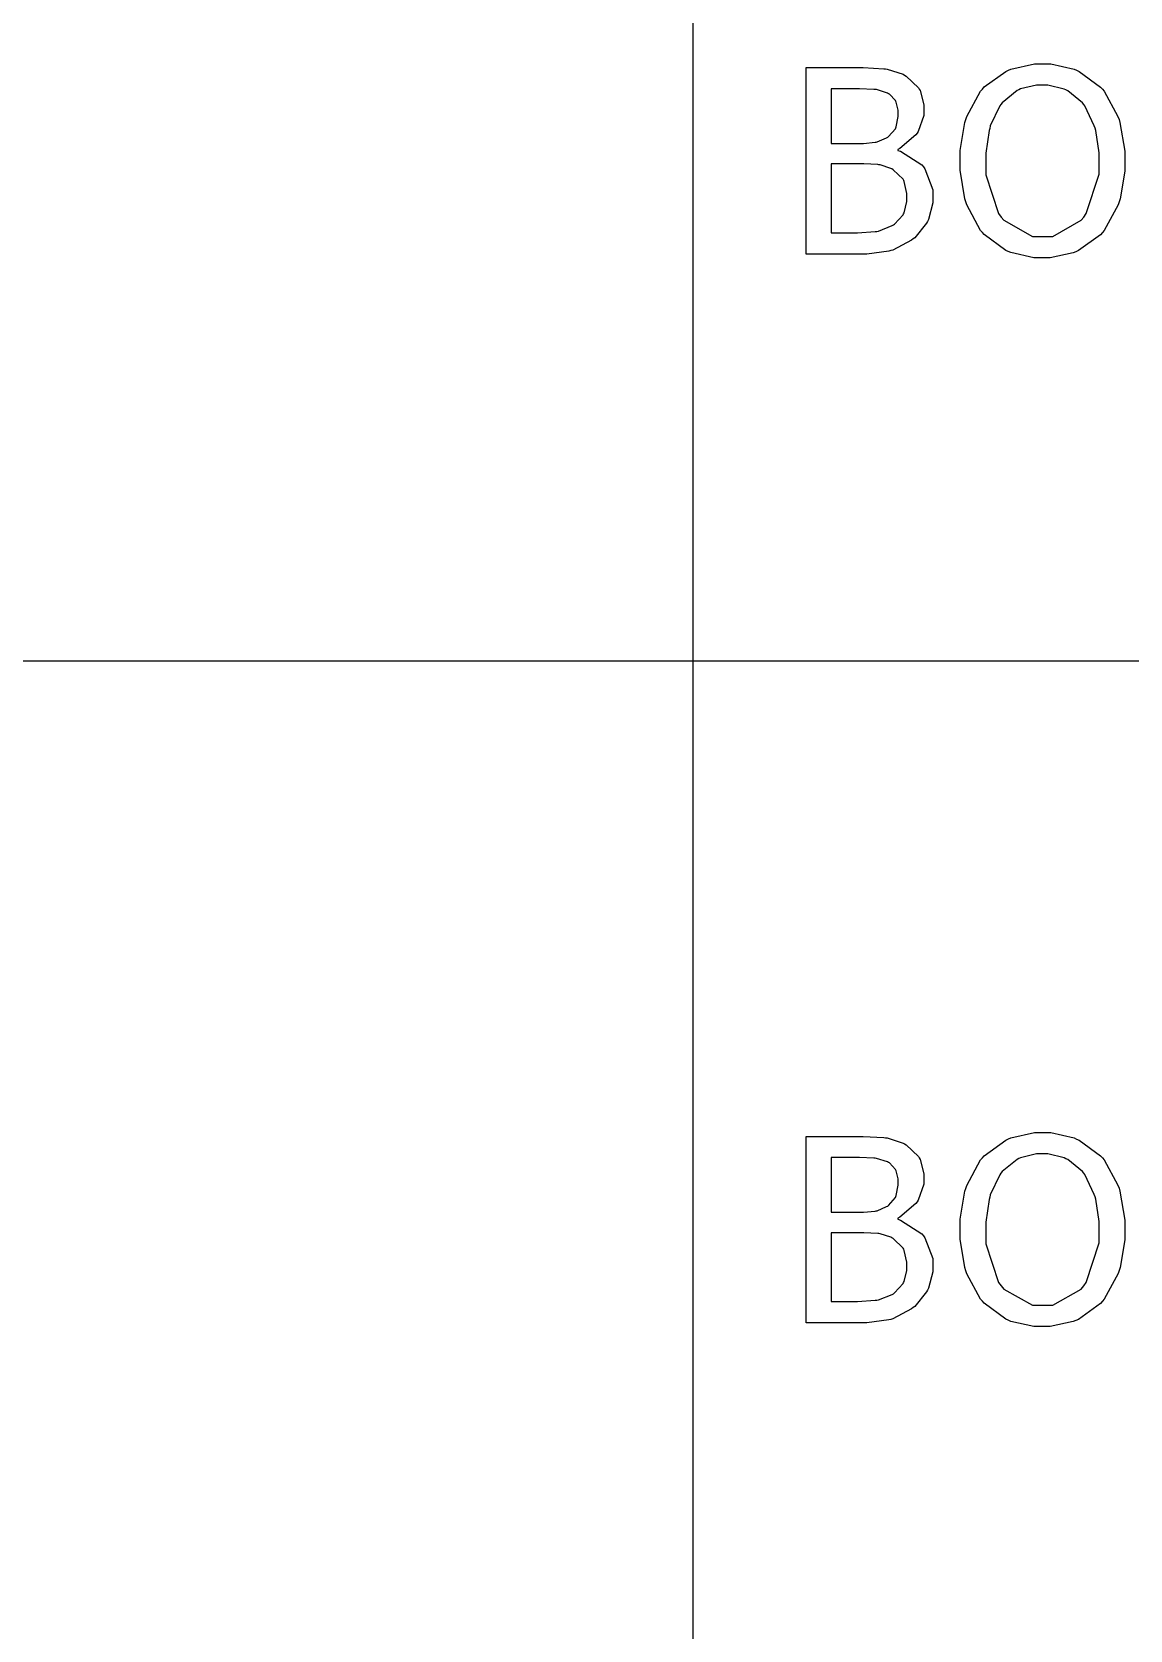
# Model space of a CAD drawing. Header units: millimetres. Extents: x 1974 to 2099, y 1386 to 1555.
# Drawn here: x 2071.407 to 2072.402, y 1483.71 to 1485.159 of the extents above; entities that cross this region are included whole.
import ezdxf

# ---------------------------------------------------------------- set-up
doc = ezdxf.new("R2010")
doc.units = ezdxf.units.MM
doc.layers.add('TEXTO', color=4, linetype='Continuous')

msp = doc.modelspace()

# ---------------------------------------------------------------- linework, layer by layer
at = {"layer": 'TEXTO', "color": 0}
for p, q in [((2072.0054, 1489.868), (2072.0054, 1472.9723)), ((2072.1083, 1484.9573), (2072.1083, 1485.1262)), ((2072.1083, 1485.1262), (2072.1531, 1485.1262)), ((2072.1531, 1485.1262), (2072.1598, 1485.1262)), ((2072.1598, 1485.1262), (2072.1785, 1485.1252)), ((2072.1785, 1485.1252), (2072.1801, 1485.125)), ((2072.1801, 1485.125), (2072.1815, 1485.1248)), ((2072.1815, 1485.1248), (2072.196, 1485.1202)), ((2072.2891, 1485.1228), (2072.2914, 1485.1238)), ((2072.2914, 1485.1238), (2072.2937, 1485.1249)), ((2072.2937, 1485.1249), (2072.315, 1485.1297)), ((2072.315, 1485.1297), (2072.3222, 1485.1297)), ((2072.3222, 1485.1297), (2072.3299, 1485.1297)), ((2072.3299, 1485.1297), (2072.3509, 1485.1248)), ((2072.3509, 1485.1248), (2072.3532, 1485.1238)), ((2072.3532, 1485.1238), (2072.3555, 1485.1228)), ((2072.196, 1485.1202), (2072.1974, 1485.1194)), ((2072.1974, 1485.1194), (2072.1989, 1485.1186)), ((2072.1989, 1485.1186), (2072.2099, 1485.108)), ((2072.2679, 1485.1067), (2072.2694, 1485.1087)), ((2072.2694, 1485.1087), (2072.2891, 1485.1228)), ((2072.3169, 1485.1104), (2072.3024, 1485.1069)), ((2072.3223, 1485.1104), (2072.3169, 1485.1104)), ((2072.3271, 1485.1104), (2072.3223, 1485.1104)), ((2072.342, 1485.1067), (2072.3271, 1485.1104)), ((2072.3555, 1485.1228), (2072.375, 1485.1086)), ((2072.375, 1485.1086), (2072.3766, 1485.1067)), ((2072.1522, 1485.1071), (2072.1307, 1485.1071)), ((2072.1307, 1485.1071), (2072.1307, 1485.0576)), ((2072.1565, 1485.1071), (2072.1522, 1485.1071)), ((2072.1696, 1485.1065), (2072.1565, 1485.1071)), ((2072.1707, 1485.1064), (2072.1696, 1485.1065)), ((2072.1718, 1485.1063), (2072.1707, 1485.1064)), ((2072.1819, 1485.1032), (2072.1718, 1485.1063)), ((2072.1829, 1485.1026), (2072.1819, 1485.1032)), ((2072.1836, 1485.1022), (2072.1829, 1485.1026)), ((2072.1891, 1485.0963), (2072.1836, 1485.1022)), ((2072.1895, 1485.0955), (2072.1891, 1485.0963)), ((2072.1898, 1485.0948), (2072.1895, 1485.0955)), ((2072.1915, 1485.0876), (2072.1898, 1485.0948)), ((2072.2099, 1485.108), (2072.2107, 1485.1067)), ((2072.2107, 1485.1067), (2072.2114, 1485.1054)), ((2072.2114, 1485.1054), (2072.2149, 1485.0924)), ((2072.2537, 1485.0819), (2072.2662, 1485.1049)), ((2072.2662, 1485.1049), (2072.2679, 1485.1067)), ((2072.2859, 1485.0944), (2072.2847, 1485.0929)), ((2072.2994, 1485.1054), (2072.2859, 1485.0944)), ((2072.3009, 1485.1061), (2072.2994, 1485.1054)), ((2072.3024, 1485.1069), (2072.3009, 1485.1061)), ((2072.3436, 1485.106), (2072.342, 1485.1067)), ((2072.3452, 1485.1053), (2072.3436, 1485.106)), ((2072.3586, 1485.0943), (2072.3452, 1485.1053)), ((2072.3597, 1485.0929), (2072.3586, 1485.0943)), ((2072.3766, 1485.1067), (2072.3782, 1485.1049)), ((2072.3766, 1485.1067), (2072.3766, 1485.1067)), ((2072.3782, 1485.1049), (2072.3907, 1485.082)), ((2072.1897, 1485.0727), (2072.1915, 1485.0819)), ((2072.1915, 1485.085), (2072.1915, 1485.0876)), ((2072.1915, 1485.0819), (2072.1915, 1485.085)), ((2072.1915, 1485.085), (2072.1915, 1485.085)), ((2072.2149, 1485.0828), (2072.2096, 1485.0684)), ((2072.2149, 1485.0924), (2072.2149, 1485.0881)), ((2072.2149, 1485.0881), (2072.2149, 1485.0828)), ((2072.2528, 1485.0791), (2072.2537, 1485.0819)), ((2072.2836, 1485.0915), (2072.275, 1485.0734)), ((2072.2847, 1485.0929), (2072.2836, 1485.0915)), ((2072.3608, 1485.0915), (2072.3597, 1485.0929)), ((2072.3692, 1485.0736), (2072.3608, 1485.0915)), ((2072.3907, 1485.082), (2072.3917, 1485.0792)), ((2072.1829, 1485.0637), (2072.189, 1485.0709)), ((2072.189, 1485.0709), (2072.1894, 1485.0717)), ((2072.1894, 1485.0717), (2072.1897, 1485.0727)), ((2072.2075, 1485.0653), (2072.193, 1485.0529)), ((2072.2086, 1485.0668), (2072.2075, 1485.0653)), ((2072.2096, 1485.0684), (2072.2086, 1485.0668)), ((2072.2476, 1485.0511), (2072.252, 1485.0765)), ((2072.252, 1485.0765), (2072.2528, 1485.0791)), ((2072.2739, 1485.0691), (2072.271, 1485.0486)), ((2072.2745, 1485.0712), (2072.2739, 1485.0691)), ((2072.275, 1485.0734), (2072.2745, 1485.0712)), ((2072.3699, 1485.0715), (2072.3692, 1485.0736)), ((2072.3705, 1485.0693), (2072.3699, 1485.0715)), ((2072.3736, 1485.0491), (2072.3705, 1485.0693)), ((2072.3917, 1485.0792), (2072.3925, 1485.0765)), ((2072.3925, 1485.0765), (2072.397, 1485.0504)), ((2072.1307, 1485.0576), (2072.1562, 1485.0576)), ((2072.1562, 1485.0576), (2072.1601, 1485.0576)), ((2072.1601, 1485.0576), (2072.1708, 1485.0586)), ((2072.1708, 1485.0586), (2072.1717, 1485.0586)), ((2072.1717, 1485.0586), (2072.1725, 1485.0589)), ((2072.1725, 1485.0589), (2072.1811, 1485.0627)), ((2072.1811, 1485.0627), (2072.1821, 1485.0631)), ((2072.1821, 1485.0631), (2072.1829, 1485.0637)), ((2072.193, 1485.0529), (2072.1911, 1485.052)), ((2072.1911, 1485.052), (2072.1911, 1485.0511)), ((2072.1911, 1485.0511), (2072.1936, 1485.0504)), ((2072.2476, 1485.0417), (2072.2476, 1485.0511)), ((2072.1562, 1485.0389), (2072.1307, 1485.0389)), ((2072.1307, 1485.0389), (2072.1307, 1484.9765)), ((2072.1604, 1485.0389), (2072.1562, 1485.0389)), ((2072.173, 1485.0383), (2072.1604, 1485.0389)), ((2072.174, 1485.0381), (2072.173, 1485.0383)), ((2072.1751, 1485.038), (2072.174, 1485.0381)), ((2072.1848, 1485.0349), (2072.1751, 1485.038)), ((2072.1936, 1485.0504), (2072.213, 1485.0381)), ((2072.213, 1485.0381), (2072.2145, 1485.0363)), ((2072.2145, 1485.0363), (2072.2158, 1485.0345)), ((2072.2476, 1485.0332), (2072.2476, 1485.0417)), ((2072.271, 1485.0486), (2072.271, 1485.0417)), ((2072.271, 1485.0417), (2072.271, 1485.029)), ((2072.3736, 1485.0417), (2072.3736, 1485.0491)), ((2072.3736, 1485.0297), (2072.3736, 1485.0417)), ((2072.3736, 1485.0417), (2072.3736, 1485.0417)), ((2072.397, 1485.0504), (2072.397, 1485.0417)), ((2072.397, 1485.0417), (2072.397, 1485.0325)), ((2072.1857, 1485.0344), (2072.1848, 1485.0349)), ((2072.187, 1485.0337), (2072.1857, 1485.0344)), ((2072.1962, 1485.025), (2072.187, 1485.0337)), ((2072.1967, 1485.0239), (2072.1962, 1485.025)), ((2072.1971, 1485.023), (2072.1967, 1485.0239)), ((2072.1995, 1485.0122), (2072.1971, 1485.023)), ((2072.2158, 1485.0345), (2072.2229, 1485.0156)), ((2072.252, 1485.0073), (2072.2476, 1485.0332)), ((2072.271, 1485.029), (2072.2825, 1484.9939)), ((2072.362, 1484.9939), (2072.3736, 1485.0297)), ((2072.397, 1485.0325), (2072.3926, 1485.0074)), ((2072.1995, 1485.0082), (2072.1995, 1485.0122)), ((2072.1995, 1485.0048), (2072.1995, 1485.0082)), ((2072.1995, 1485.0082), (2072.1995, 1485.0082)), ((2072.2229, 1485.0156), (2072.2229, 1485.0092)), ((2072.2229, 1485.0092), (2072.2229, 1485.0037)), ((2072.2229, 1485.0092), (2072.2229, 1485.0092)), ((2072.2528, 1485.0045), (2072.252, 1485.0073)), ((2072.3926, 1485.0074), (2072.3917, 1485.0046)), ((2072.1882, 1484.9844), (2072.196, 1484.9928)), ((2072.196, 1484.9928), (2072.1964, 1484.9937)), ((2072.1964, 1484.9937), (2072.1969, 1484.9947)), ((2072.1969, 1484.9947), (2072.1995, 1485.0048)), ((2072.2229, 1485.0037), (2072.2189, 1484.9885)), ((2072.2536, 1485.0018), (2072.2528, 1485.0045)), ((2072.2661, 1484.9787), (2072.2536, 1485.0018)), ((2072.2825, 1484.9939), (2072.2848, 1484.9908)), ((2072.3597, 1484.9908), (2072.362, 1484.9939)), ((2072.3909, 1485.0019), (2072.3783, 1484.9787)), ((2072.3917, 1485.0046), (2072.3909, 1485.0019)), ((2072.1722, 1484.9778), (2072.1736, 1484.9781)), ((2072.1736, 1484.9781), (2072.1861, 1484.983)), ((2072.1861, 1484.983), (2072.1872, 1484.9837)), ((2072.1872, 1484.9837), (2072.1882, 1484.9844)), ((2072.2172, 1484.9853), (2072.2065, 1484.9721)), ((2072.2181, 1484.9868), (2072.2172, 1484.9853)), ((2072.2189, 1484.9885), (2072.2181, 1484.9868)), ((2072.2678, 1484.9768), (2072.2661, 1484.9787)), ((2072.2848, 1484.9908), (2072.2872, 1484.9879)), ((2072.2872, 1484.9879), (2072.3134, 1484.9732)), ((2072.3316, 1484.9732), (2072.3574, 1484.9879)), ((2072.3574, 1484.9879), (2072.3597, 1484.9908)), ((2072.3783, 1484.9787), (2072.3766, 1484.9768)), ((2072.1307, 1484.9765), (2072.1489, 1484.9765)), ((2072.1489, 1484.9765), (2072.1547, 1484.9765)), ((2072.1547, 1484.9765), (2072.1707, 1484.9776)), ((2072.1707, 1484.9776), (2072.1722, 1484.9778)), ((2072.2035, 1484.9698), (2072.1866, 1484.9609)), ((2072.2052, 1484.9711), (2072.2035, 1484.9698)), ((2072.2065, 1484.9721), (2072.2052, 1484.9711)), ((2072.2694, 1484.9749), (2072.2678, 1484.9768)), ((2072.289, 1484.9606), (2072.2694, 1484.9749)), ((2072.3134, 1484.9732), (2072.3223, 1484.9732)), ((2072.3223, 1484.9732), (2072.3316, 1484.9732)), ((2072.3749, 1484.9748), (2072.3548, 1484.9604)), ((2072.3766, 1484.9768), (2072.3749, 1484.9748)), ((2072.1567, 1484.9573), (2072.1083, 1484.9573)), ((2072.1632, 1484.9573), (2072.1567, 1484.9573)), ((2072.183, 1484.9599), (2072.1632, 1484.9573)), ((2072.1848, 1484.9604), (2072.183, 1484.9599)), ((2072.1866, 1484.9609), (2072.1848, 1484.9604)), ((2072.2913, 1484.9596), (2072.289, 1484.9606)), ((2072.2936, 1484.9586), (2072.2913, 1484.9596)), ((2072.3144, 1484.9537), (2072.2936, 1484.9586)), ((2072.3222, 1484.9537), (2072.3144, 1484.9537)), ((2072.3292, 1484.9537), (2072.3222, 1484.9537)), ((2072.3502, 1484.9585), (2072.3292, 1484.9537)), ((2072.3525, 1484.9594), (2072.3502, 1484.9585)), ((2072.3548, 1484.9604), (2072.3525, 1484.9594)), ((2098.7779, 1484.5882), (2069.8934, 1484.5882)), ((2072.1083, 1483.9887), (2072.1083, 1484.1576)), ((2072.1083, 1484.1576), (2072.1531, 1484.1576)), ((2072.1531, 1484.1576), (2072.1598, 1484.1576)), ((2072.1598, 1484.1576), (2072.1785, 1484.1566)), ((2072.1785, 1484.1566), (2072.1801, 1484.1564)), ((2072.1801, 1484.1564), (2072.1815, 1484.1563)), ((2072.1815, 1484.1563), (2072.196, 1484.1516)), ((2072.2694, 1484.1401), (2072.2891, 1484.1543)), ((2072.2891, 1484.1543), (2072.2914, 1484.1553)), ((2072.2914, 1484.1553), (2072.2937, 1484.1563)), ((2072.2937, 1484.1563), (2072.315, 1484.1612)), ((2072.315, 1484.1612), (2072.3222, 1484.1612)), ((2072.3222, 1484.1612), (2072.3299, 1484.1612)), ((2072.3299, 1484.1612), (2072.3509, 1484.1563)), ((2072.3509, 1484.1563), (2072.3532, 1484.1551)), ((2072.3532, 1484.1551), (2072.3555, 1484.1542)), ((2072.3555, 1484.1542), (2072.375, 1484.1401)), ((2072.1522, 1484.1384), (2072.1307, 1484.1384)), ((2072.1307, 1484.1384), (2072.1307, 1484.089)), ((2072.1565, 1484.1384), (2072.1522, 1484.1384)), ((2072.1696, 1484.1379), (2072.1565, 1484.1384)), ((2072.196, 1484.1516), (2072.1974, 1484.1508)), ((2072.1974, 1484.1508), (2072.1989, 1484.15)), ((2072.1989, 1484.15), (2072.2099, 1484.1394)), ((2072.2099, 1484.1394), (2072.2107, 1484.1381)), ((2072.2107, 1484.1381), (2072.2114, 1484.1368)), ((2072.2662, 1484.1363), (2072.2679, 1484.1382)), ((2072.2679, 1484.1382), (2072.2694, 1484.1401)), ((2072.3024, 1484.1383), (2072.3009, 1484.1375)), ((2072.3169, 1484.1418), (2072.3024, 1484.1383)), ((2072.3223, 1484.1418), (2072.3169, 1484.1418)), ((2072.3271, 1484.1418), (2072.3223, 1484.1418)), ((2072.342, 1484.1382), (2072.3271, 1484.1418)), ((2072.3436, 1484.1374), (2072.342, 1484.1382)), ((2072.375, 1484.1401), (2072.3766, 1484.1382)), ((2072.3766, 1484.1382), (2072.3782, 1484.1363)), ((2072.3766, 1484.1382), (2072.3766, 1484.1382)), ((2072.1707, 1484.1378), (2072.1696, 1484.1379)), ((2072.1718, 1484.1377), (2072.1707, 1484.1378)), ((2072.1819, 1484.1346), (2072.1718, 1484.1377)), ((2072.1829, 1484.134), (2072.1819, 1484.1346)), ((2072.1836, 1484.1337), (2072.1829, 1484.134)), ((2072.1891, 1484.1277), (2072.1836, 1484.1337)), ((2072.1895, 1484.1269), (2072.1891, 1484.1277)), ((2072.1898, 1484.1263), (2072.1895, 1484.1269)), ((2072.1915, 1484.1191), (2072.1898, 1484.1263)), ((2072.2114, 1484.1368), (2072.2149, 1484.1238)), ((2072.2149, 1484.1238), (2072.2149, 1484.1194)), ((2072.2537, 1484.1132), (2072.2662, 1484.1363)), ((2072.2847, 1484.1243), (2072.2836, 1484.1228)), ((2072.2859, 1484.1258), (2072.2847, 1484.1243)), ((2072.2994, 1484.1368), (2072.2859, 1484.1258)), ((2072.3009, 1484.1375), (2072.2994, 1484.1368)), ((2072.3452, 1484.1368), (2072.3436, 1484.1374)), ((2072.3586, 1484.1258), (2072.3452, 1484.1368)), ((2072.3597, 1484.1243), (2072.3586, 1484.1258)), ((2072.3608, 1484.123), (2072.3597, 1484.1243)), ((2072.3782, 1484.1363), (2072.3907, 1484.1135)), ((2072.1897, 1484.1041), (2072.1915, 1484.1133)), ((2072.1915, 1484.1163), (2072.1915, 1484.1191)), ((2072.1915, 1484.1133), (2072.1915, 1484.1163)), ((2072.1915, 1484.1163), (2072.1915, 1484.1163)), ((2072.2149, 1484.1142), (2072.2096, 1484.0998)), ((2072.2149, 1484.1194), (2072.2149, 1484.1142)), ((2072.252, 1484.1079), (2072.2528, 1484.1105)), ((2072.2528, 1484.1105), (2072.2537, 1484.1132)), ((2072.2836, 1484.1228), (2072.275, 1484.1048)), ((2072.3692, 1484.105), (2072.3608, 1484.123)), ((2072.3907, 1484.1135), (2072.3917, 1484.1106)), ((2072.3917, 1484.1106), (2072.3925, 1484.1079)), ((2072.1821, 1484.0945), (2072.1829, 1484.0951)), ((2072.1829, 1484.0951), (2072.189, 1484.1023)), ((2072.189, 1484.1023), (2072.1894, 1484.1032)), ((2072.1894, 1484.1032), (2072.1897, 1484.1041)), ((2072.2075, 1484.0967), (2072.193, 1484.0843)), ((2072.2086, 1484.0982), (2072.2075, 1484.0967)), ((2072.2096, 1484.0998), (2072.2086, 1484.0982)), ((2072.2476, 1484.0825), (2072.252, 1484.1079)), ((2072.2739, 1484.1004), (2072.271, 1484.08)), ((2072.2745, 1484.1026), (2072.2739, 1484.1004)), ((2072.275, 1484.1048), (2072.2745, 1484.1026)), ((2072.3699, 1484.1029), (2072.3692, 1484.105)), ((2072.3705, 1484.1007), (2072.3699, 1484.1029)), ((2072.3736, 1484.0806), (2072.3705, 1484.1007)), ((2072.3925, 1484.1079), (2072.397, 1484.0818)), ((2072.1307, 1484.089), (2072.1562, 1484.089)), ((2072.1562, 1484.089), (2072.1601, 1484.089)), ((2072.1601, 1484.089), (2072.1708, 1484.0899)), ((2072.1708, 1484.0899), (2072.1717, 1484.0901)), ((2072.1717, 1484.0901), (2072.1725, 1484.0903)), ((2072.1725, 1484.0903), (2072.1811, 1484.094)), ((2072.1811, 1484.094), (2072.1821, 1484.0945)), ((2072.193, 1484.0843), (2072.1911, 1484.0835)), ((2072.1911, 1484.0835), (2072.1911, 1484.0825)), ((2072.1911, 1484.0825), (2072.1936, 1484.0818)), ((2072.1936, 1484.0818), (2072.213, 1484.0694)), ((2072.2476, 1484.073), (2072.2476, 1484.0825)), ((2072.3736, 1484.073), (2072.3736, 1484.0806)), ((2072.397, 1484.0818), (2072.397, 1484.073)), ((2072.1562, 1484.0703), (2072.1307, 1484.0703)), ((2072.1307, 1484.0703), (2072.1307, 1484.0079)), ((2072.1604, 1484.0703), (2072.1562, 1484.0703)), ((2072.173, 1484.0697), (2072.1604, 1484.0703)), ((2072.174, 1484.0695), (2072.173, 1484.0697)), ((2072.1751, 1484.0694), (2072.174, 1484.0695)), ((2072.1848, 1484.0663), (2072.1751, 1484.0694)), ((2072.1857, 1484.0658), (2072.1848, 1484.0663)), ((2072.187, 1484.0652), (2072.1857, 1484.0658)), ((2072.213, 1484.0694), (2072.2145, 1484.0676)), ((2072.2145, 1484.0676), (2072.2158, 1484.0658)), ((2072.2158, 1484.0658), (2072.2229, 1484.0469)), ((2072.2476, 1484.0645), (2072.2476, 1484.073)), ((2072.271, 1484.08), (2072.271, 1484.073)), ((2072.271, 1484.073), (2072.271, 1484.0604)), ((2072.3736, 1484.0611), (2072.3736, 1484.073)), ((2072.3736, 1484.073), (2072.3736, 1484.073)), ((2072.397, 1484.073), (2072.397, 1484.0639)), ((2072.1962, 1484.0564), (2072.187, 1484.0652)), ((2072.1967, 1484.0554), (2072.1962, 1484.0564)), ((2072.1971, 1484.0543), (2072.1967, 1484.0554)), ((2072.1995, 1484.0436), (2072.1971, 1484.0543)), ((2072.252, 1484.0388), (2072.2476, 1484.0645)), ((2072.271, 1484.0604), (2072.2825, 1484.0252)), ((2072.362, 1484.0252), (2072.3736, 1484.0611)), ((2072.397, 1484.0639), (2072.3926, 1484.0388)), ((2072.1995, 1484.0396), (2072.1995, 1484.0436)), ((2072.1995, 1484.0362), (2072.1995, 1484.0396)), ((2072.1995, 1484.0396), (2072.1995, 1484.0396)), ((2072.2229, 1484.0469), (2072.2229, 1484.0406)), ((2072.2229, 1484.0406), (2072.2229, 1484.035)), ((2072.2229, 1484.0406), (2072.2229, 1484.0406)), ((2072.2528, 1484.0359), (2072.252, 1484.0388)), ((2072.3926, 1484.0388), (2072.3917, 1484.036)), ((2072.1882, 1484.0159), (2072.196, 1484.0242)), ((2072.196, 1484.0242), (2072.1964, 1484.0251)), ((2072.1964, 1484.0251), (2072.1969, 1484.026)), ((2072.1969, 1484.026), (2072.1995, 1484.0362)), ((2072.2229, 1484.035), (2072.2189, 1484.02)), ((2072.2536, 1484.0332), (2072.2528, 1484.0359)), ((2072.2661, 1484.0101), (2072.2536, 1484.0332)), ((2072.2825, 1484.0252), (2072.2848, 1484.0222)), ((2072.2848, 1484.0222), (2072.2872, 1484.0193)), ((2072.3574, 1484.0193), (2072.3597, 1484.0222)), ((2072.3597, 1484.0222), (2072.362, 1484.0252)), ((2072.3909, 1484.0333), (2072.3783, 1484.0101)), ((2072.3917, 1484.036), (2072.3909, 1484.0333)), ((2072.1307, 1484.0079), (2072.1489, 1484.0079)), ((2072.1489, 1484.0079), (2072.1547, 1484.0079)), ((2072.1547, 1484.0079), (2072.1707, 1484.0091)), ((2072.1707, 1484.0091), (2072.1722, 1484.0093)), ((2072.1722, 1484.0093), (2072.1736, 1484.0095)), ((2072.1736, 1484.0095), (2072.1861, 1484.0144)), ((2072.1861, 1484.0144), (2072.1872, 1484.015)), ((2072.1872, 1484.015), (2072.1882, 1484.0159)), ((2072.2172, 1484.0167), (2072.2065, 1484.0036)), ((2072.2181, 1484.0183), (2072.2172, 1484.0167)), ((2072.2189, 1484.02), (2072.2181, 1484.0183)), ((2072.2678, 1484.0082), (2072.2661, 1484.0101)), ((2072.2694, 1484.0064), (2072.2678, 1484.0082)), ((2072.2872, 1484.0193), (2072.3134, 1484.0046)), ((2072.3316, 1484.0046), (2072.3574, 1484.0193)), ((2072.3766, 1484.0082), (2072.3749, 1484.0062)), ((2072.3783, 1484.0101), (2072.3766, 1484.0082)), ((2072.2035, 1484.0012), (2072.1866, 1483.9924)), ((2072.2052, 1484.0025), (2072.2035, 1484.0012)), ((2072.2065, 1484.0036), (2072.2052, 1484.0025)), ((2072.289, 1483.992), (2072.2694, 1484.0064)), ((2072.3134, 1484.0046), (2072.3223, 1484.0046)), ((2072.3223, 1484.0046), (2072.3316, 1484.0046)), ((2072.3749, 1484.0062), (2072.3548, 1483.9918)), ((2072.1567, 1483.9887), (2072.1083, 1483.9887)), ((2072.1632, 1483.9887), (2072.1567, 1483.9887)), ((2072.183, 1483.9913), (2072.1632, 1483.9887)), ((2072.1848, 1483.9918), (2072.183, 1483.9913)), ((2072.1866, 1483.9924), (2072.1848, 1483.9918)), ((2072.2913, 1483.991), (2072.289, 1483.992)), ((2072.2936, 1483.99), (2072.2913, 1483.991)), ((2072.3144, 1483.9852), (2072.2936, 1483.99)), ((2072.3222, 1483.9852), (2072.3144, 1483.9852)), ((2072.3292, 1483.9852), (2072.3222, 1483.9852)), ((2072.3502, 1483.99), (2072.3292, 1483.9852)), ((2072.3525, 1483.9908), (2072.3502, 1483.99)), ((2072.3548, 1483.9918), (2072.3525, 1483.9908))]:
    msp.add_line(p, q, dxfattribs=at)

doc.saveas('drawing.dxf')
